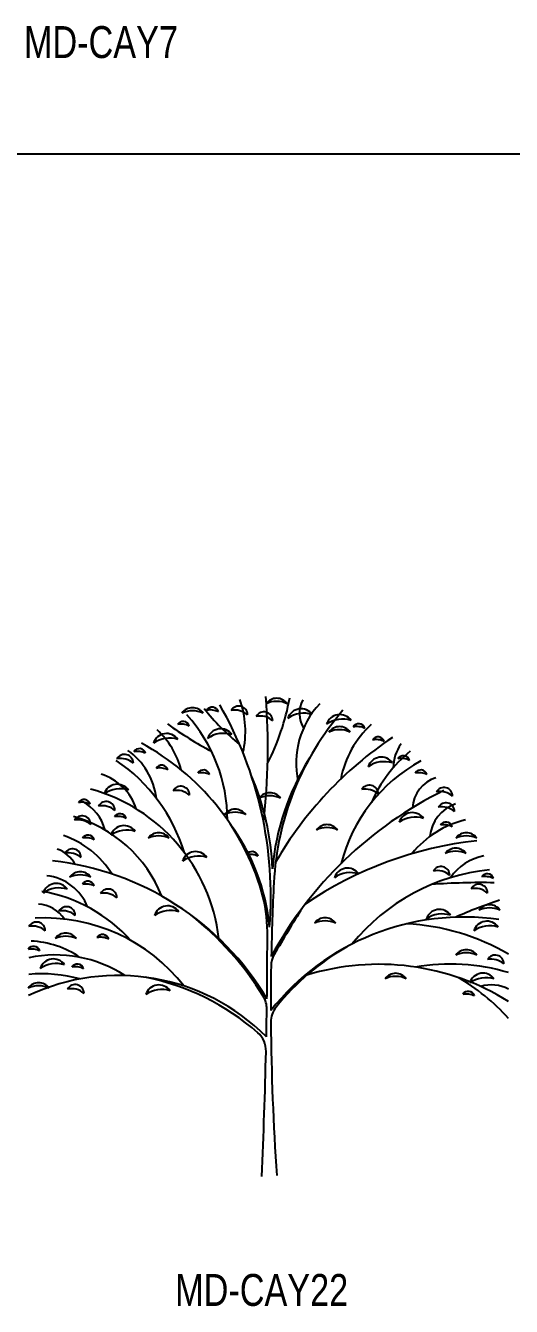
# Model space of a CAD drawing. Header units: millimetres. Extents: x 21129 to 2803301, y -510327 to 166837.
# Drawn here: x 364200 to 370275, y -130133 to -114103 of the extents above; entities that cross this region are included whole.
import ezdxf
from ezdxf.enums import TextEntityAlignment as Align

# ---------------------------------------------------------------- set-up
doc = ezdxf.new("R2010")
doc.units = ezdxf.units.MM
doc.layers.add('....13_TNT_F_TREE', color=76, linetype='Continuous', transparency=0.5)
doc.layers.add('....20_TNT_N_TEXT', color=9, linetype='Continuous')
doc.styles.add('.TNT_A_TXT_3_NOTE', font='uromans.shx', dxfattribs={"width": 0.8})

# ---------------------------------------------------------------- blocks, each defined once
blk = doc.blocks.new('md-cay22')
for centre, radius, start, end in [((-701.9, 2784.6), 599.9, 347.23992, 19.57262), ((-3984.1, 2689.9), 4022.8, 353.30789, 4.48512), ((93.8, 2910.8), 82, 35.83539, 144.16461), ((93.8, 2816), 157.5, 65.02864, 114.97136), ((-1350.2, 3279.7), 1552, 333.39119, 349.42239), ((404.4, 2897.9), 168.8, 150.13989, 212.60045), ((-432.6, 2851.7), 82, 35.83539, 144.16461), ((-432.6, 2756.9), 157.5, 65.02864, 114.97136), ((-1205.9, 2226.3), 992.3, 0.23129, 41.90445), ((812.4, 3858.9), 1496.7, 218.3977, 230.58455), ((-309.6, 2896.7), 40.3, 15.78282, 149.41513), ((-321.4, 2806.2), 113.3, 63.53491, 101.66304), ((-2346.2, 1754.7), 2403.2, 355.36858, 29.88987), ((-143.2, 2889.7), 54.7, 359.59606, 150.83948), ((-166.9, 2799.9), 118.8, 48.72973, 101.70581), ((14.1, 2852.7), 54.7, 359.59606, 150.83948), ((1862.1, 1748.9), 1788.4, 139.18782, 177.12915), ((246.3, 2841.1), 86.1, 35.21141, 162.44689), ((264, 2726.7), 172.3, 72.24412, 125.41418), ((760.1, 2585.3), 545, 136.81813, 191.89536), ((488.3, 2804.2), 86.1, 35.21141, 162.44689), ((851.9, 4838.6), 2470.1, 234.33528, 241.83932), ((-491.7, 2807.8), 40.3, 15.78282, 149.41513), ((-503.4, 2717.3), 113.3, 63.53491, 101.66304), ((-9.6, 2763), 118.8, 48.72973, 101.70581), ((506.1, 2689.8), 172.3, 72.24412, 125.41418), ((487.1, 2733.5), 82, 35.83539, 144.16461), ((1103.9, 2371.4), 619.9, 132.42309, 169.20835), ((606.6, 2793), 40.3, 15.78282, 149.41513), ((594.8, 2702.5), 113.3, 63.53491, 101.66304), ((-594.7, 2686), 86.1, 35.21141, 162.44689), ((-577, 2571.6), 172.3, 72.24412, 125.41418), ((-1005.7, 2411.3), 520, 14.8008, 47.49372), ((-255.9, 2715.6), 86.1, 35.21141, 162.44689), ((-238.1, 2601.1), 172.3, 72.24412, 125.41418), ((2141.7, 774.5), 2376, 123.87628, 149.84668), ((487.1, 2638.7), 157.5, 65.02864, 114.97136), ((728, 2711.5), 40.3, 15.78282, 149.41513), ((716.2, 2621), 113.3, 63.53491, 101.66304), ((-1084.1, 2315.5), 429, 6.80246, 54.88063), ((-764.7, 2637.4), 40.3, 15.78282, 149.41513), ((-776.5, 2546.9), 113.3, 63.53491, 101.66304), ((-1481.9, 1351.1), 1543.3, 16.2813, 61.7813), ((1460.4, 2006.8), 842.8, 129.10865, 156.65895), ((1079.5, 2556.9), 256.5, 144.1237, 179.70062), ((-1518.7, 1708.1), 1083.4, 17.07379, 55.76182), ((-857.2, 2586.8), 54.7, 359.59606, 150.83948), ((-880.8, 2497.1), 118.8, 48.72973, 101.70581), ((-625.2, 2533.7), 40.3, 15.78282, 149.41513), ((1620.1, 1790.9), 1558.7, 147.94539, 175.05198), ((1490.4, 1702.1), 1026.7, 118.8936, 165.5554), ((748.4, 2538.3), 86.1, 35.21141, 162.44689), ((766.2, 2423.8), 172.3, 72.24412, 125.41418), ((885.7, 2593), 40.3, 15.78282, 149.41513), ((874, 2502.5), 113.3, 63.53491, 101.66304), ((-1099.9, 2201.5), 330.1, 17.52296, 73.02377), ((-636.9, 2443.2), 113.3, 63.53491, 101.66304), ((-364.2, 2504.1), 40.3, 15.78282, 149.41513), ((-376, 2413.6), 113.3, 63.53491, 101.66304), ((-1552.5, 1867.1), 1620.8, 2.05783, 23.40972), ((1154.7, 2293.1), 212.7, 107.72994, 176.2385), ((994.9, 2504.1), 40.3, 15.78282, 149.41513), ((983.2, 2413.6), 113.3, 63.53491, 101.66304), ((-1362.2, 1362.7), 1101.5, 6.63794, 74.6388), ((-903.3, 2368.4), 86.1, 35.21141, 162.44689), ((-885.5, 2253.9), 172.3, 72.24412, 125.41418), ((-506.2, 2387.3), 54.7, 359.59606, 150.83948), ((-529.9, 2297.6), 118.8, 48.72973, 101.70581), ((2225.1, 206.8), 2461, 116.20366, 151.62667), ((673.6, 2394.7), 54.7, 359.59606, 150.83948), ((649.9, 2305), 118.8, 48.72973, 101.70581), ((1139.5, 2379.9), 54.7, 359.59606, 150.83948), ((1115.8, 2290.2), 118.8, 48.72973, 101.70581), ((-1110.6, 2318.9), 40.3, 15.78282, 149.41513), ((-1122.3, 2228.4), 113.3, 63.53491, 101.66304), ((-1248.2, 2098.8), 277.7, 14.48158, 62.97644), ((-972.1, 2291.3), 54.7, 359.59606, 150.83948), ((51.4, 2319.8), 82, 35.83539, 144.16461), ((51.4, 2225), 157.5, 65.02864, 114.97136), ((1292.7, 2103.7), 242.4, 109.42808, 174.33255), ((1151.6, 2283.9), 54.7, 359.59606, 150.83948), ((-1401.9, 1448.3), 834.9, 21.55018, 74.41667), ((-1123.4, 2202.6), 54.7, 359.59606, 150.83948), ((-995.8, 2201.6), 118.8, 48.72973, 101.70581), ((-886.1, 2230), 40.3, 15.78282, 149.41513), ((-897.8, 2139.5), 113.3, 63.53491, 101.66304), ((-166.4, 2216.3), 82, 35.83539, 144.16461), ((-166.4, 2121.6), 157.5, 65.02864, 114.97136), ((942.1, 2191.1), 86.1, 35.21141, 162.44689), ((959.8, 2076.6), 172.3, 72.24412, 125.41418), ((1127.9, 2194.2), 118.8, 48.72973, 101.70581), ((-1147, 2112.9), 118.8, 48.72973, 101.70581), ((-860.9, 2109.8), 86.1, 35.21141, 162.44689), ((-843.2, 1995.4), 172.3, 72.24412, 125.41418), ((-1233.9, 1440.9), 1288.6, 5.33031, 36.51275), ((408.4, 2120.3), 82, 35.83539, 144.16461), ((408.4, 2025.6), 157.5, 65.02864, 114.97136), ((1416.5, 1634.9), 613.2, 103.29335, 141.12482), ((1152.7, 2178.1), 40.3, 15.78282, 149.41513), ((1140.9, 2087.6), 113.3, 63.53491, 101.66304), ((-1434.5, 1575.8), 591.4, 32.42163, 70.75237), ((-1086.3, 2096.6), 40.3, 15.78282, 149.41513), ((-1098.1, 2006.1), 113.3, 63.53491, 101.66304), ((-644.3, 2068.6), 82, 35.83539, 144.16461), ((-644.3, 1973.8), 157.5, 65.02864, 114.97136), ((1602.6, -246.4), 2361.3, 96.22708, 124.28856), ((1279.7, 2068.6), 82, 35.83539, 144.16461), ((1279.7, 1973.8), 157.5, 65.02864, 114.97136), ((-1351.8, 1848.4), 213.9, 29.40643, 69.97189), ((-1183.9, 1995.8), 54.7, 359.59606, 150.83948), ((-1207.5, 1906.1), 118.8, 48.72973, 101.70581), ((-413.2, 1947.3), 86.1, 35.21141, 162.44689), ((-395.4, 1832.8), 172.3, 72.24412, 125.41418), ((-60.9, 1992.9), 40.3, 15.78282, 149.41513), ((-72.6, 1902.4), 113.3, 63.53491, 101.66304), ((1213.1, 1972.6), 82, 35.83539, 144.16461), ((1213.1, 1877.8), 157.5, 65.02864, 114.97136), ((1445, 1693.3), 317.9, 99.90901, 146.25904), ((-1505.2, 195), 1791, 30.8019, 83.6664), ((536.7, 1843.9), 86.1, 35.21141, 162.44689), ((1121.3, 1885), 54.7, 359.59606, 150.83948), ((-1378.8, 1572.1), 312.3, 21.52829, 83.5091), ((-1134.4, 1824.8), 82, 35.83539, 144.16461), ((-1134.4, 1730.1), 157.5, 65.02864, 114.97136), ((-1086.3, 1807.7), 40.3, 15.78282, 149.41513), ((554.5, 1729.4), 172.3, 72.24412, 125.41418), ((1559.1, 643), 1283.9, 95.97174, 140.80662), ((1097.6, 1795.3), 118.8, 48.72973, 101.70581), ((1410.1, 1854.4), 40.3, 15.78282, 149.41513), ((1398.3, 1763.9), 113.3, 63.53491, 101.66304), ((-1546.3, 813.8), 985.8, 42.13335, 79.97234), ((-1284.5, 1747.8), 86.1, 35.21141, 162.44689), ((-1266.7, 1633.4), 172.3, 72.24412, 125.41418), ((-1098.1, 1717.2), 113.3, 63.53491, 101.66304), ((-960, 1744.6), 54.7, 359.59606, 150.83948), ((-983.7, 1654.9), 118.8, 48.72973, 101.70581), ((-864.5, 1531.4), 900, 0.04397, 16.2813), ((15250, 1077.6), 15193.1, 177.12915, 178.87334), ((1375.3, -2288.8), 4127.9, 88.89893, 94.33813), ((1357.3, 1774.2), 54.7, 359.59606, 150.83948), ((1333.6, 1684.5), 118.8, 48.72973, 101.70581), ((-1412, 1487.4), 217.6, 34.41592, 85.92065), ((-1220.2, 1633.8), 54.7, 359.59606, 150.83948), ((-588.7, 1607.5), 86.1, 35.21141, 162.44689), ((2441.3, -1134.3), 3018, 108.42149, 114.00006), ((1424.9, 1618), 82, 35.83539, 144.16461), ((-1360.4, 504.6), 1113.2, 38.08254, 92.91448), ((-1243.9, 1544.1), 118.8, 48.72973, 101.70581), ((-570.9, 1493), 172.3, 72.24412, 125.41418), ((-1666.4, 91.9), 1970.7, 31.72709, 51.62271), ((1267.4, 78.7), 1545.1, 81.95572, 141.57817), ((7064.4, -2621.5), 8055.1, 147.7108, 150.14068), ((396.3, 1536.7), 82, 35.83539, 144.16461), ((1111.5, 1585.3), 86.1, 35.21141, 162.44689), ((1129.2, 1470.9), 172.3, 72.24412, 125.41418), ((1424.9, 1523.2), 157.5, 65.02864, 114.97136), ((-1407.7, 1537.8), 54.7, 359.59606, 150.83948), ((-1431.4, 1448.1), 118.8, 48.72973, 101.70581), ((-31953.6, 1507.6), 31989.1, 359.29164, 0.04397), ((396.3, 1442), 157.5, 65.02864, 114.97136), ((840.7, 197.3), 1385.1, 59.49988, 87.30531), ((1407.9, 1511.4), 86.1, 35.21141, 162.44689), ((1425.7, 1397), 172.3, 72.24412, 125.41418), ((-1469.2, 881.4), 592.2, 55.82234, 87.41636), ((-1225.2, 1440.7), 82, 35.83539, 144.16461), ((-1225.2, 1345.9), 157.5, 65.02864, 114.97136), ((-995.3, 1474.3), 40.3, 15.78282, 149.41513), ((-1007.1, 1383.9), 113.3, 63.53491, 101.66304), ((-1426.1, 1400.3), 40.3, 15.78282, 149.41513), ((-1437.9, 1309.8), 113.3, 63.53491, 101.66304), ((-1288.8, 592.6), 793.6, 56.8966, 102.10669), ((208.7, 1314.3), 150, 150.14068, 179.09844), ((1301, 90.9), 1550.7, 119.69672, 141.34034), ((1279.7, 1337.3), 82, 35.83539, 144.16461), ((1279.7, 1242.5), 157.5, 65.02864, 114.97136), ((1460.1, 1330.9), 54.7, 359.59606, 150.83948), ((-1302.6, 1275), 86.1, 35.21141, 162.44689), ((-1284.8, 1160.6), 172.3, 72.24412, 125.41418), ((-1153.1, 1289.1), 40.3, 15.78282, 149.41513), ((-1164.8, 1198.7), 113.3, 63.53491, 101.66304), ((15250, 1077.6), 15193.1, 179.09844, 180.14602), ((732.7, -202.8), 1530.6, 58.00837, 107.10781), ((1177.3, 50.8), 1278.7, 73.34978, 99.78563), ((1436.5, 1241.2), 118.8, 48.72973, 101.70581), ((-1394.6, 1130.4), 82, 35.83539, 144.16461), ((-897.3, -52.2), 1310.2, 44.99322, 115.32793), ((-1372, 396.5), 872, 74.31356, 95.54666), ((-1022.7, -237.5), 1513.4, 48.68993, 78.80309), ((838, 1189.5), 82, 35.83539, 144.16461), ((838, 1094.8), 157.5, 65.02864, 114.97136), ((565, 106.6), 1317.7, 42.03283, 59.83523), ((1383.7, 1186.4), 86.1, 35.21141, 162.44689), ((1401.5, 1071.9), 172.3, 72.24412, 125.41418), ((-1394.6, 1035.7), 157.5, 65.02864, 114.97136), ((-1165.7, 1146.2), 54.7, 359.59606, 150.83948), ((-1189.4, 1056.5), 118.8, 48.72973, 101.70581), ((-643.1, 1112.5), 86.1, 35.21141, 162.44689), ((-625.4, 998.1), 172.3, 72.24412, 125.41418), ((-117.8, 1049.4), 150, 359.17548, 31.72709), ((1292.3, 1118.7), 40.3, 15.78282, 149.41513), ((1280.5, 1028.3), 113.3, 63.53491, 101.66304), ((1437.9, 974), 224.9, 61.95578, 107.43613), ((-31953.6, 1507.6), 31989.1, 358.86539, 359.17548), ((207.2, 965.9), 150, 141.34034, 180.42525), ((15250, 1077.6), 15193.1, 180.42525, 184.0466), ((-122.6, 786.6), 150, 358.70252, 48.68993), ((-31953.6, 1507.6), 31989.1, 357.29878, 358.70252)]:
    blk.add_arc(centre, radius, start, end)

msp = doc.modelspace()

# ---------------------------------------------------------------- linework, layer by layer
at = {"layer": '....13_TNT_F_TREE'}
msp.add_line((314892.4, -115709), (395292.4, -115709), dxfattribs=at)

# ---------------------------------------------------------------- block references
at = {"layer": '....13_TNT_F_TREE', "xscale": 2, "yscale": 2, "zscale": 2}
msp.add_blockref('md-cay22', (367152.4, -128507.5), dxfattribs=at)

# ---------------------------------------------------------------- texts
at = {"layer": '....20_TNT_N_TEXT', "style": '.TNT_A_TXT_3_NOTE', "width": 0.8}
for s, p in [('MD-CAY7', (365142.4, -114509)), ('MD-CAY22', (367152.4, -130127.5))]:
    msp.add_text(s, height=400, dxfattribs=at).set_placement(p, align=Align.CENTER)

doc.saveas('drawing.dxf')
